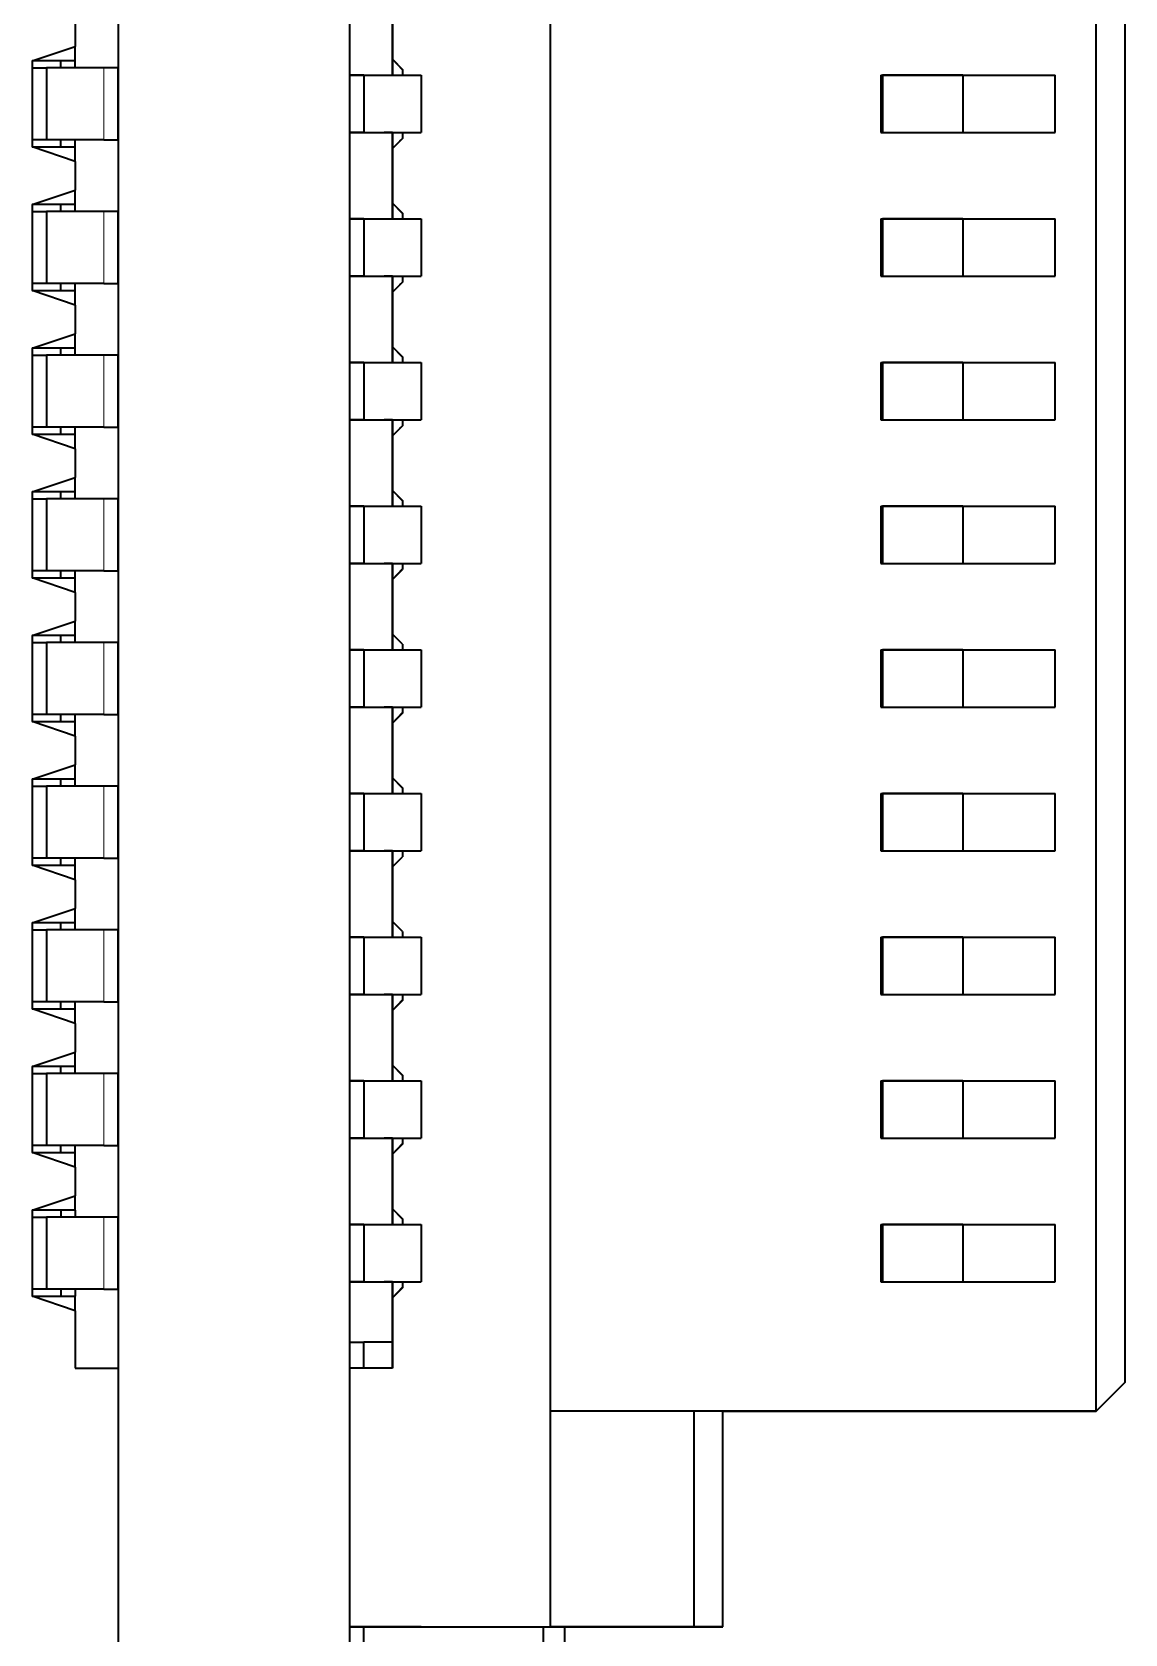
# Model space of a CAD drawing. Extents: x 386 to 1090, y 188 to 736.
# Drawn here: x 585.81 to 589.61, y 218.66 to 224.23 of the extents above; entities that cross this region are included whole.
import ezdxf

# ---------------------------------------------------------------- set-up
doc = ezdxf.new("R2010")
doc.units = 0

msp = doc.modelspace()

# ---------------------------------------------------------------- linework, layer by layer
at = {"color": 7, "lineweight": 35}
for p, q in [((586.108, 238.7316), (586.108, 209.7316)), ((586.9131, 238.7316), (586.9131, 209.7316))]:
    msp.add_line(p, q, dxfattribs=at)
at = {"color": 7, "lineweight": 35, "ltscale": 0.2775}
msp.add_line((587.613, 218.6816), (587.613, 229.7816), dxfattribs=at)
msp.add_line((587.613, 218.6816), (587.613, 229.7816), dxfattribs=at)
at = {"color": 7, "lineweight": 35, "ltscale": 0.24}
msp.add_line((589.5131, 219.4316), (589.5131, 229.0316), dxfattribs=at)
msp.add_line((589.5131, 219.4316), (589.5131, 229.0316), dxfattribs=at)
at = {"color": 7, "lineweight": 35, "ltscale": 0.235}
msp.add_line((589.613, 228.9316), (589.613, 219.5316), dxfattribs=at)
msp.add_line((589.613, 228.9316), (589.613, 219.5316), dxfattribs=at)
at = {"color": 7, "lineweight": 35, "ltscale": 0.00625}
for p, q in [((586.108, 224.3566), (586.108, 224.1066)), ((585.858, 224.1066), (585.858, 223.8566)), ((586.108, 223.8566), (586.108, 224.1066)), ((586.108, 223.8566), (586.108, 223.6066)), ((585.858, 223.6066), (585.858, 223.3566)), ((586.108, 223.3566), (586.108, 223.6066)), ((586.108, 223.3566), (586.108, 223.1066)), ((585.858, 223.1066), (585.858, 222.8566)), ((586.108, 222.8566), (586.108, 223.1066)), ((586.108, 222.8566), (586.108, 222.6066)), ((585.858, 222.6066), (585.858, 222.3566)), ((586.108, 222.3566), (586.108, 222.6066)), ((586.108, 222.3566), (586.108, 222.1066)), ((585.858, 222.1066), (585.858, 221.8566)), ((586.108, 221.8566), (586.108, 222.1066)), ((586.108, 221.8566), (586.108, 221.6066)), ((585.858, 221.6066), (585.858, 221.3566)), ((586.108, 221.3566), (586.108, 221.6066)), ((586.108, 221.3566), (586.108, 221.1066)), ((585.858, 221.1066), (585.858, 220.8566)), ((586.108, 220.8566), (586.108, 221.1066)), ((586.108, 220.8566), (586.108, 220.6066)), ((585.858, 220.6066), (585.858, 220.3566)), ((586.108, 220.3566), (586.108, 220.6066)), ((586.108, 220.3566), (586.108, 220.1066)), ((585.858, 220.1066), (585.858, 219.8566)), ((586.108, 219.8566), (586.108, 220.1066)), ((586.9131, 218.6816), (587.1631, 218.6816)), ((587.1631, 218.6816), (586.9131, 218.6816))]:
    msp.add_line(p, q, dxfattribs=at)
at = {"color": 7, "lineweight": 35, "ltscale": 0.00475}
for p, q in [((587.063, 224.3266), (587.063, 224.1366)), ((587.063, 224.3266), (587.063, 224.1366)), ((587.063, 224.1366), (587.063, 224.3266)), ((587.063, 223.8266), (587.063, 223.6366)), ((587.063, 223.8266), (587.063, 223.6366)), ((587.063, 223.6366), (587.063, 223.8266)), ((587.063, 223.3266), (587.063, 223.1366)), ((587.063, 223.3266), (587.063, 223.1366)), ((587.063, 223.1366), (587.063, 223.3266)), ((587.063, 222.8266), (587.063, 222.6366)), ((587.063, 222.8266), (587.063, 222.6366)), ((587.063, 222.6366), (587.063, 222.8266)), ((587.063, 222.3266), (587.063, 222.1366)), ((587.063, 222.3266), (587.063, 222.1366)), ((587.063, 222.1366), (587.063, 222.3266)), ((587.063, 221.8266), (587.063, 221.6366)), ((587.063, 221.8266), (587.063, 221.6366)), ((587.063, 221.6366), (587.063, 221.8266)), ((587.063, 221.3266), (587.063, 221.1366)), ((587.063, 221.3266), (587.063, 221.1366)), ((587.063, 221.1366), (587.063, 221.3266)), ((587.063, 220.8266), (587.063, 220.6366)), ((587.063, 220.8266), (587.063, 220.6366)), ((587.063, 220.6366), (587.063, 220.8266)), ((587.063, 220.3266), (587.063, 220.1366)), ((587.063, 220.3266), (587.063, 220.1366)), ((587.063, 220.1366), (587.063, 220.3266))]:
    msp.add_line(p, q, dxfattribs=at)
at = {"color": 7, "lineweight": 35, "ltscale": 0.0025}
for p, q in [((585.9581, 224.2816), (585.9581, 224.1816)), ((585.9581, 223.7816), (585.9581, 223.6816)), ((585.9581, 223.2816), (585.9581, 223.1816)), ((585.9581, 222.7816), (585.9581, 222.6816)), ((585.9581, 222.2816), (585.9581, 222.1816)), ((585.9581, 221.7816), (585.9581, 221.6816)), ((585.9581, 221.2816), (585.9581, 221.1816)), ((585.9581, 220.7816), (585.9581, 220.6816)), ((585.9581, 220.2816), (585.9581, 220.1816)), ((587.063, 219.5816), (587.063, 219.6816)), ((587.063, 219.6816), (587.063, 219.5816))]:
    msp.add_line(p, q, dxfattribs=at)
at = {"color": 7, "lineweight": 35, "ltscale": 0.003953}
for p, q in [((585.808, 224.1316), (585.9581, 224.1816)), ((585.9581, 223.7816), (585.808, 223.8316)), ((585.808, 223.6316), (585.9581, 223.6816)), ((585.9581, 223.2816), (585.808, 223.3316)), ((585.808, 223.1316), (585.9581, 223.1816)), ((585.9581, 222.7816), (585.808, 222.8316)), ((585.808, 222.6316), (585.9581, 222.6816)), ((585.9581, 222.2816), (585.808, 222.3316)), ((585.808, 222.1316), (585.9581, 222.1816)), ((585.9581, 221.7816), (585.808, 221.8316)), ((585.808, 221.6316), (585.9581, 221.6816)), ((585.9581, 221.2816), (585.808, 221.3316)), ((585.808, 221.1316), (585.9581, 221.1816)), ((585.9581, 220.7816), (585.808, 220.8316)), ((585.808, 220.6316), (585.9581, 220.6816)), ((585.9581, 220.2816), (585.808, 220.3316)), ((585.808, 220.1316), (585.9581, 220.1816)), ((585.9581, 219.7816), (585.808, 219.8316))]:
    msp.add_line(p, q, dxfattribs=at)
at = {"color": 7, "lineweight": 35, "ltscale": 0.00125}
for p, q in [((585.9581, 224.1316), (585.9581, 224.1816)), ((585.808, 224.1066), (585.858, 224.1066)), ((586.108, 224.1066), (586.058, 224.1066)), ((586.9631, 224.0816), (586.9131, 224.0816)), ((586.9131, 224.0816), (586.9631, 224.0816)), ((585.858, 223.8566), (585.808, 223.8566)), ((586.058, 223.8566), (586.108, 223.8566)), ((586.9131, 223.8816), (586.9631, 223.8816)), ((586.9131, 223.8816), (586.9631, 223.8816)), ((586.9631, 223.8816), (586.9131, 223.8816)), ((585.9581, 223.7816), (585.9581, 223.8316)), ((585.9581, 223.6316), (585.9581, 223.6816)), ((585.808, 223.6066), (585.858, 223.6066)), ((586.108, 223.6066), (586.058, 223.6066)), ((586.9631, 223.5816), (586.9131, 223.5816)), ((586.9131, 223.5816), (586.9631, 223.5816)), ((585.858, 223.3566), (585.808, 223.3566)), ((586.058, 223.3566), (586.108, 223.3566)), ((586.9131, 223.3816), (586.9631, 223.3816)), ((586.9631, 223.3816), (586.9131, 223.3816)), ((586.9131, 223.3816), (586.9631, 223.3816)), ((585.9581, 223.2816), (585.9581, 223.3316)), ((585.9581, 223.1316), (585.9581, 223.1816)), ((585.808, 223.1066), (585.858, 223.1066)), ((586.108, 223.1066), (586.058, 223.1066)), ((586.9131, 223.0816), (586.9631, 223.0816)), ((586.9631, 223.0816), (586.9131, 223.0816)), ((585.858, 222.8566), (585.808, 222.8566)), ((586.058, 222.8566), (586.108, 222.8566)), ((586.9631, 222.8816), (586.9131, 222.8816)), ((586.9131, 222.8816), (586.9631, 222.8816)), ((586.9131, 222.8816), (586.9631, 222.8816)), ((585.9581, 222.7816), (585.9581, 222.8316)), ((585.9581, 222.6316), (585.9581, 222.6816)), ((585.808, 222.6066), (585.858, 222.6066)), ((586.108, 222.6066), (586.058, 222.6066)), ((586.9131, 222.5816), (586.9631, 222.5816)), ((586.9631, 222.5816), (586.9131, 222.5816)), ((585.858, 222.3566), (585.808, 222.3566)), ((585.9581, 222.2816), (585.9581, 222.3316)), ((586.058, 222.3566), (586.108, 222.3566)), ((586.9131, 222.3816), (586.9631, 222.3816)), ((586.9131, 222.3816), (586.9631, 222.3816)), ((586.9631, 222.3816), (586.9131, 222.3816)), ((585.9581, 222.1316), (585.9581, 222.1816)), ((585.808, 222.1066), (585.858, 222.1066)), ((586.108, 222.1066), (586.058, 222.1066)), ((586.9131, 222.0816), (586.9631, 222.0816)), ((586.9631, 222.0816), (586.9131, 222.0816)), ((585.858, 221.8566), (585.808, 221.8566)), ((585.9581, 221.7816), (585.9581, 221.8316)), ((586.058, 221.8566), (586.108, 221.8566)), ((586.9131, 221.8816), (586.9631, 221.8816)), ((586.9131, 221.8816), (586.9631, 221.8816)), ((586.9631, 221.8816), (586.9131, 221.8816)), ((585.9581, 221.6316), (585.9581, 221.6816)), ((585.808, 221.6066), (585.858, 221.6066)), ((586.108, 221.6066), (586.058, 221.6066)), ((586.9631, 221.5816), (586.9131, 221.5816)), ((586.9131, 221.5816), (586.9631, 221.5816)), ((585.858, 221.3566), (585.808, 221.3566)), ((585.9581, 221.2816), (585.9581, 221.3316)), ((586.058, 221.3566), (586.108, 221.3566)), ((586.9131, 221.3816), (586.9631, 221.3816)), ((586.9131, 221.3816), (586.9631, 221.3816)), ((586.9631, 221.3816), (586.9131, 221.3816)), ((585.9581, 221.1316), (585.9581, 221.1816)), ((585.808, 221.1066), (585.858, 221.1066)), ((586.108, 221.1066), (586.058, 221.1066)), ((586.9131, 221.0816), (586.9631, 221.0816)), ((586.9631, 221.0816), (586.9131, 221.0816)), ((586.9131, 220.8816), (586.9631, 220.8816)), ((586.9131, 220.8816), (586.9631, 220.8816)), ((586.9631, 220.8816), (586.9131, 220.8816)), ((585.858, 220.8566), (585.808, 220.8566)), ((585.9581, 220.7816), (585.9581, 220.8316)), ((586.058, 220.8566), (586.108, 220.8566)), ((585.9581, 220.6316), (585.9581, 220.6816)), ((585.808, 220.6066), (585.858, 220.6066)), ((586.108, 220.6066), (586.058, 220.6066)), ((586.9131, 220.5816), (586.9631, 220.5816)), ((586.9631, 220.5816), (586.9131, 220.5816)), ((586.9131, 220.3816), (586.9631, 220.3816)), ((586.9131, 220.3816), (586.9631, 220.3816)), ((586.9631, 220.3816), (586.9131, 220.3816)), ((585.858, 220.3566), (585.808, 220.3566)), ((585.9581, 220.2816), (585.9581, 220.3316)), ((586.058, 220.3566), (586.108, 220.3566)), ((585.9581, 220.1316), (585.9581, 220.1816)), ((585.808, 220.1066), (585.858, 220.1066)), ((586.108, 220.1066), (586.058, 220.1066)), ((586.9131, 220.0816), (586.9631, 220.0816)), ((586.9631, 220.0816), (586.9131, 220.0816)), ((586.9131, 219.8816), (586.9631, 219.8816)), ((586.9131, 219.8816), (586.9631, 219.8816)), ((586.9631, 219.8816), (586.9131, 219.8816)), ((585.858, 219.8566), (585.808, 219.8566)), ((585.9581, 219.7816), (585.9581, 219.8316)), ((586.058, 219.8566), (586.108, 219.8566)), ((586.9131, 219.6716), (586.9631, 219.6716))]:
    msp.add_line(p, q, dxfattribs=at)
at = {"color": 7, "lineweight": 35, "ltscale": 0.0075}
for p, q in [((585.808, 224.1316), (585.808, 223.8316)), ((585.808, 223.6316), (585.808, 223.3316)), ((585.808, 223.1316), (585.808, 222.8316)), ((585.808, 222.6316), (585.808, 222.3316)), ((585.808, 222.1316), (585.808, 221.8316)), ((585.808, 221.6316), (585.808, 221.3316)), ((585.808, 221.1316), (585.808, 220.8316)), ((585.808, 220.6316), (585.808, 220.3316)), ((585.808, 220.1316), (585.808, 219.8316))]:
    msp.add_line(p, q, dxfattribs=at)
at = {"color": 7, "lineweight": 35, "ltscale": 0.003751}
for p, q in [((585.9581, 224.1316), (585.808, 224.1316)), ((585.808, 223.8316), (585.9581, 223.8316)), ((585.9581, 223.6316), (585.808, 223.6316)), ((585.808, 223.3316), (585.9581, 223.3316)), ((585.9581, 223.1316), (585.808, 223.1316)), ((585.808, 222.8316), (585.9581, 222.8316)), ((585.9581, 222.6316), (585.808, 222.6316)), ((585.808, 222.3316), (585.9581, 222.3316)), ((585.9581, 222.1316), (585.808, 222.1316)), ((585.808, 221.8316), (585.9581, 221.8316)), ((585.9581, 221.6316), (585.808, 221.6316)), ((585.808, 221.3316), (585.9581, 221.3316)), ((585.9581, 221.1316), (585.808, 221.1316)), ((585.808, 220.8316), (585.9581, 220.8316)), ((585.9581, 220.6316), (585.808, 220.6316)), ((585.808, 220.3316), (585.9581, 220.3316)), ((585.9581, 220.1316), (585.808, 220.1316)), ((585.808, 219.8316), (585.9581, 219.8316))]:
    msp.add_line(p, q, dxfattribs=at)
at = {"color": 7, "lineweight": 35, "ltscale": 0.000624847}
for p, q in [((585.9081, 224.1066), (585.9081, 224.1316)), ((585.9581, 224.1066), (585.9581, 224.1316)), ((585.9081, 223.6066), (585.9081, 223.6316)), ((585.9581, 223.6066), (585.9581, 223.6316)), ((585.9081, 223.1066), (585.9081, 223.1316)), ((585.9581, 223.1066), (585.9581, 223.1316)), ((585.9081, 222.6066), (585.9081, 222.6316)), ((585.9581, 222.6066), (585.9581, 222.6316)), ((585.9081, 222.1066), (585.9081, 222.1316)), ((585.9581, 222.1066), (585.9581, 222.1316)), ((585.9081, 221.6066), (585.9081, 221.6316)), ((585.9581, 221.6066), (585.9581, 221.6316)), ((585.9081, 221.1066), (585.9081, 221.1316)), ((585.9581, 221.1066), (585.9581, 221.1316)), ((585.9081, 220.6066), (585.9081, 220.6316)), ((585.9581, 220.6066), (585.9581, 220.6316)), ((585.9081, 220.1316), (585.9081, 220.1066)), ((585.9581, 220.1316), (585.9581, 220.1066))]:
    msp.add_line(p, q, dxfattribs=at)
at = {"color": 7, "lineweight": 35, "ltscale": 0.001238}
for p, q in [((587.0981, 224.1016), (587.063, 224.1366)), ((587.063, 224.1366), (587.0981, 224.1016)), ((587.0981, 224.1016), (587.063, 224.1366)), ((587.063, 223.8266), (587.0981, 223.8616)), ((587.063, 223.8266), (587.0981, 223.8616)), ((587.0981, 223.6016), (587.063, 223.6366)), ((587.063, 223.6366), (587.0981, 223.6016)), ((587.0981, 223.6016), (587.063, 223.6366)), ((587.063, 223.3266), (587.0981, 223.3616)), ((587.063, 223.3266), (587.0981, 223.3616)), ((587.063, 223.1366), (587.0981, 223.1016)), ((587.0981, 223.1016), (587.063, 223.1366)), ((587.0981, 223.1016), (587.063, 223.1366)), ((587.063, 222.8266), (587.0981, 222.8616)), ((587.063, 222.8266), (587.0981, 222.8616)), ((587.0981, 222.6016), (587.063, 222.6366)), ((587.063, 222.6366), (587.0981, 222.6016)), ((587.0981, 222.6016), (587.063, 222.6366)), ((587.063, 222.3266), (587.0981, 222.3616)), ((587.063, 222.3266), (587.0981, 222.3616)), ((587.0981, 222.1016), (587.063, 222.1366)), ((587.0981, 222.1016), (587.063, 222.1366)), ((587.0981, 222.1016), (587.063, 222.1366)), ((587.063, 221.8266), (587.0981, 221.8616)), ((587.063, 221.8266), (587.0981, 221.8616)), ((587.0981, 221.6016), (587.063, 221.6366)), ((587.063, 221.6366), (587.0981, 221.6016)), ((587.0981, 221.6016), (587.063, 221.6366)), ((587.063, 221.3266), (587.0981, 221.3616)), ((587.063, 221.3266), (587.0981, 221.3616)), ((587.0981, 221.1016), (587.063, 221.1366)), ((587.0981, 221.1016), (587.063, 221.1366)), ((587.0981, 221.1016), (587.063, 221.1366)), ((587.063, 220.8266), (587.0981, 220.8616)), ((587.063, 220.8266), (587.0981, 220.8616)), ((587.0981, 220.6016), (587.063, 220.6366)), ((587.0981, 220.6016), (587.063, 220.6366)), ((587.063, 220.6366), (587.0981, 220.6016)), ((587.063, 220.3266), (587.0981, 220.3616)), ((587.063, 220.3266), (587.0981, 220.3616)), ((587.0981, 220.1016), (587.063, 220.1366)), ((587.0981, 220.1016), (587.063, 220.1366)), ((587.063, 220.1366), (587.0981, 220.1016)), ((587.063, 219.8266), (587.0981, 219.8616)), ((587.063, 219.8266), (587.0981, 219.8616))]:
    msp.add_line(p, q, dxfattribs=at)
at = {"color": 7, "lineweight": 35, "ltscale": 0.001271}
for p, q in [((587.0981, 224.0997), (587.063, 224.1366)), ((587.0981, 223.5997), (587.063, 223.6366)), ((587.0981, 223.0997), (587.063, 223.1366)), ((587.0981, 222.5997), (587.063, 222.6366)), ((587.0981, 221.5997), (587.063, 221.6366)), ((587.063, 220.8266), (587.0981, 220.8634)), ((587.0981, 220.5997), (587.063, 220.6366)), ((587.063, 220.3266), (587.0981, 220.3634)), ((587.0981, 220.0997), (587.063, 220.1366)), ((587.063, 219.8266), (587.0981, 219.8634))]:
    msp.add_line(p, q, dxfattribs=at)
at = {"color": 7, "lineweight": 35, "ltscale": 0.001375}
for p, q in [((587.063, 224.1366), (587.063, 224.0816)), ((587.063, 224.0816), (587.063, 224.1366)), ((587.063, 224.1366), (587.063, 224.0816)), ((587.063, 223.8816), (587.063, 223.8266)), ((587.063, 223.8816), (587.063, 223.8266)), ((587.063, 223.6366), (587.063, 223.5816)), ((587.063, 223.5816), (587.063, 223.6366)), ((587.063, 223.6366), (587.063, 223.5816)), ((587.063, 223.3816), (587.063, 223.3266)), ((587.063, 223.3816), (587.063, 223.3266)), ((587.063, 223.1366), (587.063, 223.0816)), ((587.063, 223.0816), (587.063, 223.1366)), ((587.063, 223.1366), (587.063, 223.0816)), ((587.063, 222.8816), (587.063, 222.8266)), ((587.063, 222.8816), (587.063, 222.8266)), ((587.063, 222.5816), (587.063, 222.6366)), ((587.063, 222.6366), (587.063, 222.5816)), ((587.063, 222.6366), (587.063, 222.5816)), ((587.063, 222.3816), (587.063, 222.3266)), ((587.063, 222.3816), (587.063, 222.3266)), ((587.063, 222.0816), (587.063, 222.1366)), ((587.063, 222.1366), (587.063, 222.0816)), ((587.063, 222.1366), (587.063, 222.0816)), ((587.063, 221.8816), (587.063, 221.8266)), ((587.063, 221.8816), (587.063, 221.8266)), ((587.063, 221.5816), (587.063, 221.6366)), ((587.063, 221.6366), (587.063, 221.5816)), ((587.063, 221.6366), (587.063, 221.5816)), ((587.063, 221.3266), (587.063, 221.3816)), ((587.063, 221.3816), (587.063, 221.3266)), ((587.063, 221.3816), (587.063, 221.3266)), ((587.063, 221.0816), (587.063, 221.1366)), ((587.063, 221.1366), (587.063, 221.0816)), ((587.063, 221.1366), (587.063, 221.0816)), ((587.063, 220.8266), (587.063, 220.8816)), ((587.063, 220.8816), (587.063, 220.8266)), ((587.063, 220.8816), (587.063, 220.8266)), ((587.063, 220.5816), (587.063, 220.6366)), ((587.063, 220.6366), (587.063, 220.5816)), ((587.063, 220.6366), (587.063, 220.5816)), ((587.063, 220.3266), (587.063, 220.3816)), ((587.063, 220.3816), (587.063, 220.3266)), ((587.063, 220.3816), (587.063, 220.3266)), ((587.063, 220.0816), (587.063, 220.1366)), ((587.063, 220.1366), (587.063, 220.0816)), ((587.063, 220.1366), (587.063, 220.0816)), ((587.063, 219.8266), (587.063, 219.8816)), ((587.063, 219.8816), (587.063, 219.8266)), ((587.063, 219.8816), (587.063, 219.8266))]:
    msp.add_line(p, q, dxfattribs=at)
at = {"color": 7, "lineweight": 35, "ltscale": 0.005}
for p, q in [((586.058, 224.1066), (585.858, 224.1066)), ((586.9631, 224.0816), (587.1631, 224.0816)), ((586.9631, 224.0816), (586.9631, 223.8816)), ((586.9631, 224.0816), (586.9631, 223.8816)), ((586.9631, 224.0816), (587.1631, 224.0816)), ((587.1631, 224.0816), (587.1631, 223.8816)), ((587.1631, 224.0816), (587.1631, 223.8816)), ((588.763, 224.0816), (588.763, 223.8816)), ((588.763, 224.0816), (588.763, 223.8816)), ((588.7685, 224.0816), (588.7685, 223.8816)), ((588.7686, 223.8816), (588.7686, 224.0816)), ((588.7686, 224.0816), (588.7686, 223.8816)), ((589.048, 224.0816), (589.048, 223.8816)), ((589.048, 224.0816), (589.048, 223.8816)), ((589.3702, 223.8816), (589.3702, 224.0816)), ((589.3702, 223.8816), (589.3702, 224.0816)), ((586.058, 223.8566), (585.858, 223.8566)), ((586.9631, 223.8816), (587.1631, 223.8816)), ((586.9631, 223.8816), (587.1631, 223.8816)), ((586.058, 223.6066), (585.858, 223.6066)), ((586.9631, 223.5816), (587.1631, 223.5816)), ((586.9631, 223.5816), (586.9631, 223.3816)), ((586.9631, 223.5816), (587.1631, 223.5816)), ((586.9631, 223.5816), (586.9631, 223.3816)), ((587.1631, 223.5816), (587.1631, 223.3816)), ((587.1631, 223.5816), (587.1631, 223.3816)), ((588.763, 223.5816), (588.763, 223.3816)), ((588.763, 223.5816), (588.763, 223.3816)), ((588.7685, 223.5816), (588.7685, 223.3816)), ((588.7686, 223.3816), (588.7686, 223.5816)), ((588.7686, 223.5816), (588.7686, 223.3816)), ((589.048, 223.5816), (589.048, 223.3816)), ((589.048, 223.5816), (589.048, 223.3816)), ((589.3702, 223.3816), (589.3702, 223.5816)), ((589.3702, 223.3816), (589.3702, 223.5816)), ((586.058, 223.3566), (585.858, 223.3566)), ((586.9631, 223.3816), (587.1631, 223.3816)), ((586.9631, 223.3816), (587.1631, 223.3816)), ((586.058, 223.1066), (585.858, 223.1066)), ((586.9631, 223.0816), (586.9631, 222.8816)), ((586.9631, 223.0816), (586.9631, 222.8816)), ((586.9631, 223.0816), (587.1631, 223.0816)), ((586.9631, 223.0816), (587.1631, 223.0816)), ((587.1631, 223.0816), (587.1631, 222.8816)), ((587.1631, 223.0816), (587.1631, 222.8816)), ((588.763, 223.0816), (588.763, 222.8816)), ((588.763, 223.0816), (588.763, 222.8816)), ((588.7685, 223.0816), (588.7685, 222.8816)), ((588.7686, 222.8816), (588.7686, 223.0816)), ((588.7686, 223.0816), (588.7686, 222.8816)), ((589.048, 223.0816), (589.048, 222.8816)), ((589.048, 223.0816), (589.048, 222.8816)), ((589.3702, 222.8816), (589.3702, 223.0816)), ((589.3702, 222.8816), (589.3702, 223.0816)), ((586.058, 222.8566), (585.858, 222.8566)), ((586.9631, 222.8816), (587.1631, 222.8816)), ((586.9631, 222.8816), (587.1631, 222.8816)), ((586.058, 222.6066), (585.858, 222.6066)), ((586.9631, 222.5816), (586.9631, 222.3816)), ((586.9631, 222.5816), (587.1631, 222.5816)), ((586.9631, 222.5816), (586.9631, 222.3816)), ((586.9631, 222.5816), (587.1631, 222.5816)), ((587.1631, 222.5816), (587.1631, 222.3816)), ((587.1631, 222.5816), (587.1631, 222.3816)), ((588.763, 222.5816), (588.763, 222.3816)), ((588.763, 222.5816), (588.763, 222.3816)), ((588.7685, 222.5816), (588.7685, 222.3816)), ((588.7686, 222.5816), (588.7686, 222.3816)), ((588.7686, 222.3816), (588.7686, 222.5816)), ((589.048, 222.5816), (589.048, 222.3816)), ((589.048, 222.5816), (589.048, 222.3816)), ((589.3702, 222.3816), (589.3702, 222.5816)), ((589.3702, 222.3816), (589.3702, 222.5816)), ((586.058, 222.3566), (585.858, 222.3566)), ((586.9631, 222.3816), (587.1631, 222.3816)), ((586.9631, 222.3816), (587.1631, 222.3816)), ((586.058, 222.1066), (585.858, 222.1066)), ((586.9631, 222.0816), (586.9631, 221.8816)), ((586.9631, 222.0816), (587.1631, 222.0816)), ((586.9631, 222.0816), (586.9631, 221.8816)), ((586.9631, 222.0816), (587.1631, 222.0816)), ((587.1631, 222.0816), (587.1631, 221.8816)), ((587.1631, 222.0816), (587.1631, 221.8816)), ((588.763, 222.0816), (588.763, 221.8816)), ((588.763, 222.0816), (588.763, 221.8816)), ((588.7685, 222.0816), (588.7685, 221.8816)), ((588.7686, 222.0816), (588.7686, 221.8816)), ((588.7686, 221.8816), (588.7686, 222.0816)), ((589.048, 222.0816), (589.048, 221.8816)), ((589.048, 222.0816), (589.048, 221.8816)), ((589.3702, 221.8816), (589.3702, 222.0816)), ((589.3702, 221.8816), (589.3702, 222.0816)), ((586.058, 221.8566), (585.858, 221.8566)), ((586.9631, 221.8816), (587.1631, 221.8816)), ((586.9631, 221.8816), (587.1631, 221.8816)), ((586.058, 221.6066), (585.858, 221.6066)), ((586.9631, 221.5816), (587.1631, 221.5816)), ((586.9631, 221.5816), (586.9631, 221.3816)), ((586.9631, 221.5816), (586.9631, 221.3816)), ((586.9631, 221.5816), (587.1631, 221.5816)), ((587.1631, 221.5816), (587.1631, 221.3816)), ((587.1631, 221.5816), (587.1631, 221.3816)), ((588.763, 221.5816), (588.763, 221.3816)), ((588.763, 221.5816), (588.763, 221.3816)), ((588.7685, 221.5816), (588.7685, 221.3816)), ((588.7686, 221.5816), (588.7686, 221.3816)), ((588.7686, 221.3816), (588.7686, 221.5816)), ((589.048, 221.5816), (589.048, 221.3816)), ((589.048, 221.5816), (589.048, 221.3816)), ((589.3702, 221.3816), (589.3702, 221.5816)), ((589.3702, 221.3816), (589.3702, 221.5816)), ((586.058, 221.3566), (585.858, 221.3566)), ((586.9631, 221.3816), (587.1631, 221.3816)), ((586.9631, 221.3816), (587.1631, 221.3816)), ((586.058, 221.1066), (585.858, 221.1066)), ((586.9631, 221.0816), (586.9631, 220.8816)), ((586.9631, 221.0816), (586.9631, 220.8816)), ((586.9631, 221.0816), (587.1631, 221.0816)), ((586.9631, 221.0816), (587.1631, 221.0816)), ((587.1631, 221.0816), (587.1631, 220.8816)), ((587.1631, 221.0816), (587.1631, 220.8816)), ((588.763, 221.0816), (588.763, 220.8816)), ((588.763, 221.0816), (588.763, 220.8816)), ((588.7685, 221.0816), (588.7685, 220.8816)), ((588.7686, 221.0816), (588.7686, 220.8816)), ((588.7686, 220.8816), (588.7686, 221.0816)), ((589.048, 221.0816), (589.048, 220.8816)), ((589.048, 221.0816), (589.048, 220.8816)), ((589.3702, 220.8816), (589.3702, 221.0816)), ((589.3702, 220.8816), (589.3702, 221.0816)), ((586.9631, 220.8816), (587.1631, 220.8816)), ((586.9631, 220.8816), (587.1631, 220.8816)), ((586.058, 220.8566), (585.858, 220.8566)), ((586.058, 220.6066), (585.858, 220.6066)), ((586.9631, 220.5816), (586.9631, 220.3816)), ((586.9631, 220.5816), (586.9631, 220.3816)), ((586.9631, 220.5816), (587.1631, 220.5816)), ((586.9631, 220.5816), (587.1631, 220.5816)), ((587.1631, 220.5816), (587.1631, 220.3816)), ((587.1631, 220.5816), (587.1631, 220.3816)), ((588.763, 220.5816), (588.763, 220.3816)), ((588.763, 220.5816), (588.763, 220.3816)), ((588.7685, 220.5816), (588.7685, 220.3816)), ((588.7686, 220.5816), (588.7686, 220.3816)), ((588.7686, 220.3816), (588.7686, 220.5816)), ((589.048, 220.5816), (589.048, 220.3816)), ((589.048, 220.5816), (589.048, 220.3816)), ((589.3702, 220.3816), (589.3702, 220.5816)), ((589.3702, 220.3816), (589.3702, 220.5816)), ((586.9631, 220.3816), (587.1631, 220.3816)), ((586.9631, 220.3816), (587.1631, 220.3816)), ((586.058, 220.3566), (585.858, 220.3566)), ((586.058, 220.1066), (585.858, 220.1066)), ((586.9631, 220.0816), (586.9631, 219.8816)), ((586.9631, 220.0816), (587.1631, 220.0816)), ((586.9631, 220.0816), (586.9631, 219.8816)), ((586.9631, 220.0816), (587.1631, 220.0816)), ((587.1631, 220.0816), (587.1631, 219.8816)), ((587.1631, 220.0816), (587.1631, 219.8816)), ((588.763, 220.0816), (588.763, 219.8816)), ((588.763, 220.0816), (588.763, 219.8816)), ((588.7685, 220.0816), (588.7685, 219.8816)), ((588.7686, 220.0816), (588.7686, 219.8816)), ((588.7686, 219.8816), (588.7686, 220.0816)), ((589.048, 220.0816), (589.048, 219.8816)), ((589.048, 220.0816), (589.048, 219.8816)), ((589.3702, 219.8816), (589.3702, 220.0816)), ((589.3702, 219.8816), (589.3702, 220.0816)), ((586.9631, 219.8816), (587.1631, 219.8816)), ((586.9631, 219.8816), (587.1631, 219.8816)), ((586.058, 219.8566), (585.858, 219.8566)), ((585.9581, 219.7816), (585.9581, 219.5816))]:
    msp.add_line(p, q, dxfattribs=at)
at = {"color": 7, "lineweight": 13, "ltscale": 0.00625}
for p, q in [((586.058, 224.1066), (586.058, 223.8566)), ((586.058, 223.6066), (586.058, 223.3566)), ((586.058, 223.1066), (586.058, 222.8566)), ((586.058, 222.6066), (586.058, 222.3566)), ((586.058, 222.1066), (586.058, 221.8566)), ((586.058, 221.6066), (586.058, 221.3566)), ((586.058, 221.1066), (586.058, 220.8566)), ((586.058, 220.6066), (586.058, 220.3566)), ((586.058, 220.1066), (586.058, 219.8566))]:
    msp.add_line(p, q, dxfattribs=at)
at = {"color": 7, "lineweight": 35, "ltscale": 0.000875929}
for p, q in [((587.063, 224.0816), (587.0981, 224.082)), ((587.063, 223.5816), (587.0981, 223.582)), ((587.063, 223.0816), (587.0981, 223.082)), ((587.063, 222.5816), (587.0981, 222.582)), ((587.063, 221.5816), (587.0981, 221.582)), ((587.063, 220.5816), (587.0981, 220.582)), ((587.063, 220.0816), (587.0981, 220.082))]:
    msp.add_line(p, q, dxfattribs=at)
at = {"color": 7, "lineweight": 35, "ltscale": 0.000500107}
for p, q in [((587.0981, 224.1016), (587.0981, 224.0816)), ((587.0981, 224.1016), (587.0981, 224.0816)), ((587.0981, 224.1016), (587.0981, 224.0816)), ((587.0981, 223.8816), (587.0981, 223.8616)), ((587.0981, 223.8816), (587.0981, 223.8616)), ((587.0981, 223.8816), (587.0981, 223.8616)), ((587.0981, 223.6016), (587.0981, 223.5816)), ((587.0981, 223.6016), (587.0981, 223.5816)), ((587.0981, 223.6016), (587.0981, 223.5816)), ((587.0981, 223.3816), (587.0981, 223.3616)), ((587.0981, 223.3816), (587.0981, 223.3616)), ((587.0981, 223.3816), (587.0981, 223.3616)), ((587.0981, 223.1016), (587.0981, 223.0816)), ((587.0981, 223.1016), (587.0981, 223.0816)), ((587.0981, 223.1016), (587.0981, 223.0816)), ((587.0981, 222.8816), (587.0981, 222.8616)), ((587.0981, 222.8816), (587.0981, 222.8616)), ((587.0981, 222.8816), (587.0981, 222.8616)), ((587.0981, 222.6016), (587.0981, 222.5816)), ((587.0981, 222.6016), (587.0981, 222.5816)), ((587.0981, 222.6016), (587.0981, 222.5816)), ((587.0981, 222.3816), (587.0981, 222.3616)), ((587.0981, 222.3816), (587.0981, 222.3616)), ((587.0981, 222.3816), (587.0981, 222.3616)), ((587.0981, 222.1016), (587.0981, 222.0816)), ((587.0981, 222.1016), (587.0981, 222.0816)), ((587.0981, 222.1016), (587.0981, 222.0816)), ((587.0981, 221.8816), (587.0981, 221.8616)), ((587.0981, 221.8816), (587.0981, 221.8616)), ((587.0981, 221.8816), (587.0981, 221.8616)), ((587.0981, 221.6016), (587.0981, 221.5816)), ((587.0981, 221.6016), (587.0981, 221.5816)), ((587.0981, 221.6016), (587.0981, 221.5816)), ((587.0981, 221.3816), (587.0981, 221.3616)), ((587.0981, 221.3816), (587.0981, 221.3616)), ((587.0981, 221.3816), (587.0981, 221.3616)), ((587.0981, 221.1016), (587.0981, 221.0816)), ((587.0981, 221.1016), (587.0981, 221.0816)), ((587.0981, 221.1016), (587.0981, 221.0816)), ((587.0981, 220.8816), (587.0981, 220.8616)), ((587.0981, 220.8816), (587.0981, 220.8616)), ((587.0981, 220.8816), (587.0981, 220.8616)), ((587.0981, 220.6016), (587.0981, 220.5816)), ((587.0981, 220.6016), (587.0981, 220.5816)), ((587.0981, 220.6016), (587.0981, 220.5816)), ((587.0981, 220.3816), (587.0981, 220.3616)), ((587.0981, 220.3816), (587.0981, 220.3616)), ((587.0981, 220.3816), (587.0981, 220.3616)), ((587.0981, 220.1016), (587.0981, 220.0816)), ((587.0981, 220.1016), (587.0981, 220.0816)), ((587.0981, 220.1016), (587.0981, 220.0816)), ((587.0981, 219.8816), (587.0981, 219.8616)), ((587.0981, 219.8816), (587.0981, 219.8616)), ((587.0981, 219.8816), (587.0981, 219.8616))]:
    msp.add_line(p, q, dxfattribs=at)
at = {"color": 7, "lineweight": 35, "ltscale": 0.000137329}
for p, q in [((588.763, 224.0816), (588.7685, 224.0816)), ((588.763, 223.8816), (588.7685, 223.8816)), ((588.763, 223.5816), (588.7685, 223.5816)), ((588.763, 223.3816), (588.7685, 223.3816)), ((588.763, 223.0816), (588.7685, 223.0816)), ((588.763, 222.8816), (588.7685, 222.8816)), ((588.763, 222.5816), (588.7685, 222.5816)), ((588.763, 222.3816), (588.7685, 222.3816)), ((588.763, 222.0816), (588.7685, 222.0816)), ((588.763, 221.8816), (588.7685, 221.8816)), ((588.763, 221.5816), (588.7685, 221.5816)), ((588.763, 221.3816), (588.7685, 221.3816)), ((588.763, 221.0816), (588.7685, 221.0816)), ((588.763, 220.8816), (588.7685, 220.8816)), ((588.763, 220.5816), (588.7685, 220.5816)), ((588.763, 220.3816), (588.7685, 220.3816)), ((588.763, 220.0816), (588.7685, 220.0816)), ((588.763, 219.8816), (588.7685, 219.8816))]:
    msp.add_line(p, q, dxfattribs=at)
at = {"color": 7, "lineweight": 35, "ltscale": 0.000138855}
for p, q in [((588.763, 224.0816), (588.7686, 224.0816)), ((588.763, 223.8816), (588.7686, 223.8816)), ((588.763, 223.5816), (588.7686, 223.5816)), ((588.763, 223.3816), (588.7686, 223.3816)), ((588.763, 223.0816), (588.7686, 223.0816)), ((588.763, 222.8816), (588.7686, 222.8816)), ((588.763, 222.5816), (588.7686, 222.5816)), ((588.763, 222.3816), (588.7686, 222.3816)), ((588.763, 222.0816), (588.7686, 222.0816)), ((588.763, 221.8816), (588.7686, 221.8816)), ((588.763, 221.5816), (588.7686, 221.5816)), ((588.763, 221.3816), (588.7686, 221.3816)), ((588.763, 221.0816), (588.7686, 221.0816)), ((588.763, 220.8816), (588.7686, 220.8816)), ((588.763, 220.5816), (588.7686, 220.5816)), ((588.763, 220.3816), (588.7686, 220.3816)), ((588.763, 220.0816), (588.7686, 220.0816)), ((588.763, 219.8816), (588.7686, 219.8816))]:
    msp.add_line(p, q, dxfattribs=at)
at = {"color": 7, "lineweight": 35, "ltscale": 0.004863}
for p, q in [((588.7686, 224.0816), (588.9631, 224.0816)), ((588.7686, 223.8816), (588.9631, 223.8816)), ((588.7686, 223.5816), (588.9631, 223.5816)), ((588.7686, 223.3816), (588.9631, 223.3816)), ((588.7686, 223.0816), (588.9631, 223.0816)), ((588.7686, 222.8816), (588.9631, 222.8816)), ((588.7686, 222.5816), (588.9631, 222.5816)), ((588.7686, 222.3816), (588.9631, 222.3816)), ((588.7686, 222.0816), (588.9631, 222.0816)), ((588.7686, 221.8816), (588.9631, 221.8816)), ((588.7686, 221.5816), (588.9631, 221.5816)), ((588.7686, 221.3816), (588.9631, 221.3816)), ((588.7686, 221.0816), (588.9631, 221.0816)), ((588.7686, 220.8816), (588.9631, 220.8816)), ((588.7686, 220.5816), (588.9631, 220.5816)), ((588.7686, 220.3816), (588.9631, 220.3816)), ((588.7686, 220.0816), (588.9631, 220.0816)), ((588.7686, 219.8816), (588.9631, 219.8816))]:
    msp.add_line(p, q, dxfattribs=at)
at = {"color": 7, "lineweight": 35, "ltscale": 0.006985}
for p, q in [((589.048, 224.0816), (588.7686, 224.0816)), ((588.7686, 223.8816), (589.048, 223.8816)), ((589.048, 223.5816), (588.7686, 223.5816)), ((588.7686, 223.3816), (589.048, 223.3816)), ((589.048, 223.0816), (588.7686, 223.0816)), ((588.7686, 222.8816), (589.048, 222.8816)), ((589.048, 222.5816), (588.7686, 222.5816)), ((588.7686, 222.3816), (589.048, 222.3816)), ((589.048, 222.0816), (588.7686, 222.0816)), ((588.7686, 221.8816), (589.048, 221.8816)), ((589.048, 221.5816), (588.7686, 221.5816)), ((588.7686, 221.3816), (589.048, 221.3816)), ((589.048, 221.0816), (588.7686, 221.0816)), ((588.7686, 220.8816), (589.048, 220.8816)), ((589.048, 220.5816), (588.7686, 220.5816)), ((588.7686, 220.3816), (589.048, 220.3816)), ((589.048, 220.0816), (588.7686, 220.0816)), ((588.7686, 219.8816), (589.048, 219.8816))]:
    msp.add_line(p, q, dxfattribs=at)
at = {"color": 7, "lineweight": 35, "ltscale": 0.002122}
for p, q in [((588.9631, 224.0816), (589.048, 224.0816)), ((588.9631, 223.8816), (589.048, 223.8816)), ((588.9631, 223.5816), (589.048, 223.5816)), ((588.9631, 223.3816), (589.048, 223.3816)), ((588.9631, 223.0816), (589.048, 223.0816)), ((588.9631, 222.8816), (589.048, 222.8816)), ((588.9631, 222.5816), (589.048, 222.5816)), ((588.9631, 222.3816), (589.048, 222.3816)), ((588.9631, 222.0816), (589.048, 222.0816)), ((588.9631, 221.8816), (589.048, 221.8816)), ((588.9631, 221.5816), (589.048, 221.5816)), ((588.9631, 221.3816), (589.048, 221.3816)), ((588.9631, 221.0816), (589.048, 221.0816)), ((588.9631, 220.8816), (589.048, 220.8816)), ((588.9631, 220.5816), (589.048, 220.5816)), ((588.9631, 220.3816), (589.048, 220.3816)), ((588.9631, 220.0816), (589.048, 220.0816)), ((588.9631, 219.8816), (589.048, 219.8816))]:
    msp.add_line(p, q, dxfattribs=at)
at = {"color": 7, "lineweight": 35, "ltscale": 0.008055}
for p, q in [((589.048, 224.0816), (589.3702, 224.0816)), ((589.048, 224.0816), (589.3702, 224.0816)), ((589.048, 223.8816), (589.3702, 223.8816)), ((589.048, 223.8816), (589.3702, 223.8816)), ((589.048, 223.5816), (589.3702, 223.5816)), ((589.048, 223.5816), (589.3702, 223.5816)), ((589.048, 223.3816), (589.3702, 223.3816)), ((589.048, 223.3816), (589.3702, 223.3816)), ((589.048, 223.0816), (589.3702, 223.0816)), ((589.048, 223.0816), (589.3702, 223.0816)), ((589.048, 222.8816), (589.3702, 222.8816)), ((589.048, 222.8816), (589.3702, 222.8816)), ((589.048, 222.5816), (589.3702, 222.5816)), ((589.048, 222.5816), (589.3702, 222.5816)), ((589.048, 222.3816), (589.3702, 222.3816)), ((589.048, 222.3816), (589.3702, 222.3816)), ((589.048, 222.0816), (589.3702, 222.0816)), ((589.048, 222.0816), (589.3702, 222.0816)), ((589.048, 221.8816), (589.3702, 221.8816)), ((589.048, 221.8816), (589.3702, 221.8816)), ((589.048, 221.5816), (589.3702, 221.5816)), ((589.048, 221.5816), (589.3702, 221.5816)), ((589.048, 221.3816), (589.3702, 221.3816)), ((589.048, 221.3816), (589.3702, 221.3816)), ((589.048, 221.0816), (589.3702, 221.0816)), ((589.048, 221.0816), (589.3702, 221.0816)), ((589.048, 220.8816), (589.3702, 220.8816)), ((589.048, 220.8816), (589.3702, 220.8816)), ((589.048, 220.5816), (589.3702, 220.5816)), ((589.048, 220.5816), (589.3702, 220.5816)), ((589.048, 220.3816), (589.3702, 220.3816)), ((589.048, 220.3816), (589.3702, 220.3816)), ((589.048, 220.0816), (589.3702, 220.0816)), ((589.048, 220.0816), (589.3702, 220.0816)), ((589.048, 219.8816), (589.3702, 219.8816)), ((589.048, 219.8816), (589.3702, 219.8816))]:
    msp.add_line(p, q, dxfattribs=at)
at = {"color": 7, "lineweight": 35, "ltscale": 0.000625229}
for p, q in [((585.9081, 223.8316), (585.9081, 223.8566)), ((585.9581, 223.8316), (585.9581, 223.8566)), ((585.9081, 223.3316), (585.9081, 223.3566)), ((585.9581, 223.3316), (585.9581, 223.3566)), ((585.9081, 222.8316), (585.9081, 222.8566)), ((585.9581, 222.8316), (585.9581, 222.8566)), ((585.9081, 222.3316), (585.9081, 222.3566)), ((585.9581, 222.3316), (585.9581, 222.3566)), ((585.9081, 221.8316), (585.9081, 221.8566)), ((585.9581, 221.8316), (585.9581, 221.8566)), ((585.9081, 221.3316), (585.9081, 221.3566)), ((585.9581, 221.3316), (585.9581, 221.3566)), ((585.9081, 220.8316), (585.9081, 220.8566)), ((585.9581, 220.8316), (585.9581, 220.8566)), ((585.9081, 220.3316), (585.9081, 220.3566)), ((585.9581, 220.3316), (585.9581, 220.3566)), ((585.9081, 219.8566), (585.9081, 219.8316)), ((585.9581, 219.8566), (585.9581, 219.8316))]:
    msp.add_line(p, q, dxfattribs=at)
at = {"color": 7, "lineweight": 35, "ltscale": 0.003036}
for p, q in [((586.9131, 223.8816), (587.0345, 223.8816)), ((586.9131, 223.8816), (587.0345, 223.8816)), ((586.9131, 223.3816), (587.0345, 223.3816)), ((586.9131, 223.3816), (587.0345, 223.3816)), ((586.9131, 222.8816), (587.0345, 222.8816)), ((586.9131, 222.8816), (587.0345, 222.8816)), ((586.9131, 222.3816), (587.0345, 222.3816)), ((586.9131, 222.3816), (587.0345, 222.3816)), ((586.9131, 221.8816), (587.0345, 221.8816)), ((586.9131, 221.8816), (587.0345, 221.8816)), ((586.9131, 221.3816), (587.0345, 221.3816)), ((586.9131, 221.3816), (587.0345, 221.3816)), ((586.9131, 220.8816), (587.0345, 220.8816)), ((586.9131, 220.8816), (587.0345, 220.8816)), ((586.9131, 220.3816), (587.0345, 220.3816)), ((586.9131, 220.3816), (587.0345, 220.3816)), ((586.9131, 219.8816), (587.0345, 219.8816)), ((586.9131, 219.8816), (587.0345, 219.8816))]:
    msp.add_line(p, q, dxfattribs=at)
at = {"color": 7, "lineweight": 35, "ltscale": 0.002499}
for p, q in [((586.9631, 223.8816), (587.063, 223.8816)), ((586.9631, 223.3816), (587.063, 223.3816)), ((586.9631, 222.8816), (587.063, 222.8816)), ((587.063, 219.6716), (586.9631, 219.6716))]:
    msp.add_line(p, q, dxfattribs=at)
at = {"color": 7, "lineweight": 35, "ltscale": 0.000712585}
for p, q in [((587.063, 223.8816), (587.0345, 223.8816)), ((587.0345, 223.8816), (587.063, 223.8816)), ((587.063, 223.3816), (587.0345, 223.3816)), ((587.0345, 223.3816), (587.063, 223.3816)), ((587.0345, 222.8816), (587.063, 222.8816)), ((587.063, 222.8816), (587.0345, 222.8816)), ((587.063, 222.3816), (587.0345, 222.3816)), ((587.0345, 222.3816), (587.063, 222.3816)), ((587.063, 221.8816), (587.0345, 221.8816)), ((587.0345, 221.8816), (587.063, 221.8816)), ((587.063, 221.3816), (587.0345, 221.3816)), ((587.0345, 221.3816), (587.063, 221.3816)), ((587.063, 220.8816), (587.0345, 220.8816)), ((587.0345, 220.8816), (587.063, 220.8816)), ((587.063, 220.3816), (587.0345, 220.3816)), ((587.0345, 220.3816), (587.063, 220.3816)), ((587.063, 219.8816), (587.0345, 219.8816)), ((587.0345, 219.8816), (587.063, 219.8816))]:
    msp.add_line(p, q, dxfattribs=at)
at = {"color": 7, "lineweight": 35, "ltscale": 0.000875854}
for p, q in [((587.063, 223.8816), (587.0981, 223.8816)), ((587.063, 223.3816), (587.0981, 223.3816)), ((587.063, 222.8816), (587.0981, 222.8816)), ((587.063, 221.3816), (587.0981, 221.3816))]:
    msp.add_line(p, q, dxfattribs=at)
at = {"color": 7, "lineweight": 35, "ltscale": 0.001376}
for p, q in [((587.063, 223.8266), (587.063, 223.8816)), ((587.063, 223.3266), (587.063, 223.3816)), ((587.063, 222.8266), (587.063, 222.8816)), ((587.063, 222.3266), (587.063, 222.3816)), ((587.063, 221.8266), (587.063, 221.8816))]:
    msp.add_line(p, q, dxfattribs=at)
at = {"color": 7, "lineweight": 35, "ltscale": 0.000478519}
for p, q in [((587.0845, 223.8481), (587.0981, 223.8616)), ((587.0845, 223.3481), (587.0981, 223.3616)), ((587.0845, 222.8481), (587.0981, 222.8616))]:
    msp.add_line(p, q, dxfattribs=at)
at = {"color": 7, "lineweight": 35, "ltscale": 0.00036388}
for p, q in [((587.0981, 223.8616), (587.0878, 223.8513)), ((587.0981, 223.3616), (587.0878, 223.3513)), ((587.0981, 222.8616), (587.0878, 222.8513)), ((587.0981, 221.8616), (587.0878, 221.8513))]:
    msp.add_line(p, q, dxfattribs=at)
at = {"color": 7, "lineweight": 35, "ltscale": 0.001625}
for p, q in [((587.0981, 223.8816), (587.1631, 223.8816)), ((587.0981, 223.3816), (587.1631, 223.3816)), ((587.0981, 222.8816), (587.1631, 222.8816)), ((587.0981, 222.3816), (587.1631, 222.3816)), ((587.0981, 221.8816), (587.1631, 221.8816)), ((587.0981, 221.3816), (587.1631, 221.3816)), ((587.0981, 220.8816), (587.1631, 220.8816)), ((587.0981, 220.3816), (587.1631, 220.3816)), ((587.0981, 219.8816), (587.1631, 219.8816))]:
    msp.add_line(p, q, dxfattribs=at)
at = {"color": 7, "lineweight": 35, "ltscale": 0.015179}
for p, q in [((588.763, 223.8816), (589.3702, 223.8816)), ((588.763, 223.3816), (589.3702, 223.3816)), ((588.763, 222.8816), (589.3702, 222.8816)), ((588.763, 222.3816), (589.3702, 222.3816)), ((588.763, 221.8816), (589.3702, 221.8816)), ((588.763, 221.3816), (589.3702, 221.3816)), ((588.763, 220.8816), (589.3702, 220.8816)), ((588.763, 220.3816), (589.3702, 220.3816)), ((588.763, 219.8816), (589.3702, 219.8816))]:
    msp.add_line(p, q, dxfattribs=at)
at = {"color": 7, "lineweight": 35, "ltscale": 0.002504}
for p, q in [((586.9631, 222.3816), (587.0632, 222.3816)), ((586.9631, 221.8816), (587.0632, 221.8816)), ((586.9631, 220.8816), (587.0632, 220.8816)), ((586.9631, 220.3816), (587.0632, 220.3816)), ((586.9631, 219.8816), (587.0632, 219.8816))]:
    msp.add_line(p, q, dxfattribs=at)
at = {"color": 7, "lineweight": 35, "ltscale": 0.000875924}
for p, q in [((587.063, 222.3816), (587.0981, 222.3811)), ((587.063, 221.8816), (587.0981, 221.8811)), ((587.063, 220.8816), (587.0981, 220.8811)), ((587.063, 220.3816), (587.0981, 220.3811)), ((587.063, 219.8816), (587.0981, 219.8811))]:
    msp.add_line(p, q, dxfattribs=at)
at = {"color": 7, "lineweight": 35, "ltscale": 0.001272}
for p, q in [((587.0981, 222.3634), (587.063, 222.3266)), ((587.063, 222.3266), (587.0981, 222.3634)), ((587.063, 221.8266), (587.0981, 221.8634))]:
    msp.add_line(p, q, dxfattribs=at)
at = {"color": 7, "lineweight": 35, "ltscale": 0.002502}
msp.add_line((586.9631, 221.3816), (587.0632, 221.3816), dxfattribs=at)
at = {"color": 7, "lineweight": 35, "ltscale": 0.000478788}
msp.add_line((587.0845, 221.3481), (587.0981, 221.3616), dxfattribs=at)
at = {"color": 7, "lineweight": 35, "ltscale": 0.000364149}
for p, q in [((587.0981, 220.8616), (587.0878, 220.8513)), ((587.0981, 220.3616), (587.0878, 220.3513)), ((587.0981, 219.8616), (587.0878, 219.8513))]:
    msp.add_line(p, q, dxfattribs=at)
at = {"color": 7, "lineweight": 35, "ltscale": 0.006875}
msp.add_line((586.108, 219.8566), (586.108, 219.5816), dxfattribs=at)
at = {"color": 7, "lineweight": 35, "ltscale": 0.006125}
for p, q in [((587.063, 219.8266), (587.063, 219.5816)), ((587.063, 219.8266), (587.063, 219.5816)), ((587.063, 219.5816), (587.063, 219.8266))]:
    msp.add_line(p, q, dxfattribs=at)
at = {"color": 7, "lineweight": 35, "ltscale": 0.00225}
msp.add_line((586.9631, 219.5816), (586.9631, 219.6716), dxfattribs=at)
at = {"color": 7, "lineweight": 35, "ltscale": 0.003749}
for p, q in [((585.9581, 219.5816), (586.108, 219.5816)), ((587.063, 219.5816), (586.9131, 219.5816)), ((587.063, 219.5816), (586.9131, 219.5816))]:
    msp.add_line(p, q, dxfattribs=at)
at = {"color": 7, "lineweight": 35, "ltscale": 0.02375}
msp.add_line((586.108, 219.5816), (586.108, 218.6316), dxfattribs=at)
at = {"color": 7, "lineweight": 35, "ltscale": 0.003535}
for p, q in [((589.613, 219.5316), (589.5131, 219.4316)), ((589.5131, 219.4316), (589.613, 219.5316)), ((589.613, 219.5316), (589.5131, 219.4316)), ((589.5131, 219.4316), (589.613, 219.5316)), ((589.613, 219.5316), (589.5131, 219.4316))]:
    msp.add_line(p, q, dxfattribs=at)
at = {"color": 7, "lineweight": 35, "ltscale": 0.0125}
for p, q in [((588.113, 219.4316), (587.613, 219.4316)), ((588.113, 218.6816), (587.613, 218.6816)), ((588.113, 218.6816), (587.613, 218.6816)), ((587.613, 218.6816), (588.113, 218.6816))]:
    msp.add_line(p, q, dxfattribs=at)
at = {"color": 7, "lineweight": 35, "ltscale": 0.047501}
msp.add_line((589.5131, 219.4316), (587.613, 219.4316), dxfattribs=at)
msp.add_line((589.5131, 219.4316), (587.613, 219.4316), dxfattribs=at)
at = {"color": 7, "lineweight": 35, "ltscale": 0.01875}
for p, q in [((588.113, 218.6816), (588.113, 219.4316)), ((588.113, 218.6816), (588.113, 219.4316)), ((588.2131, 218.6816), (588.2131, 219.4316)), ((588.2131, 218.6816), (588.2131, 219.4316))]:
    msp.add_line(p, q, dxfattribs=at)
at = {"color": 7, "lineweight": 35, "ltscale": 0.002501}
for p, q in [((588.2131, 219.4316), (588.113, 219.4316)), ((588.2131, 218.6816), (588.113, 218.6816)), ((588.113, 218.6816), (588.2131, 218.6816)), ((588.2131, 218.6816), (588.113, 218.6816))]:
    msp.add_line(p, q, dxfattribs=at)
at = {"color": 7, "lineweight": 35, "ltscale": 0.0325}
for p, q in [((588.2131, 219.4316), (589.5131, 219.4316)), ((589.5131, 219.4316), (588.2131, 219.4316)), ((589.5131, 219.4316), (588.2131, 219.4316))]:
    msp.add_line(p, q, dxfattribs=at)
at = {"color": 7, "lineweight": 35, "ltscale": 0.017499}
msp.add_line((586.9131, 218.6816), (587.613, 218.6816), dxfattribs=at)
msp.add_line((586.9131, 218.6816), (587.613, 218.6816), dxfattribs=at)
msp.add_line((586.9131, 218.6816), (587.613, 218.6816), dxfattribs=at)
at = {"color": 7, "lineweight": 35, "ltscale": 0.02525}
for p, q in [((586.9631, 217.6716), (586.9631, 218.6816)), ((587.5881, 218.6816), (587.5881, 217.6716))]:
    msp.add_line(p, q, dxfattribs=at)
at = {"color": 7, "lineweight": 35, "ltscale": 0.023375}
msp.add_line((587.6631, 217.7466), (587.6631, 218.6816), dxfattribs=at)

doc.saveas('drawing.dxf')
